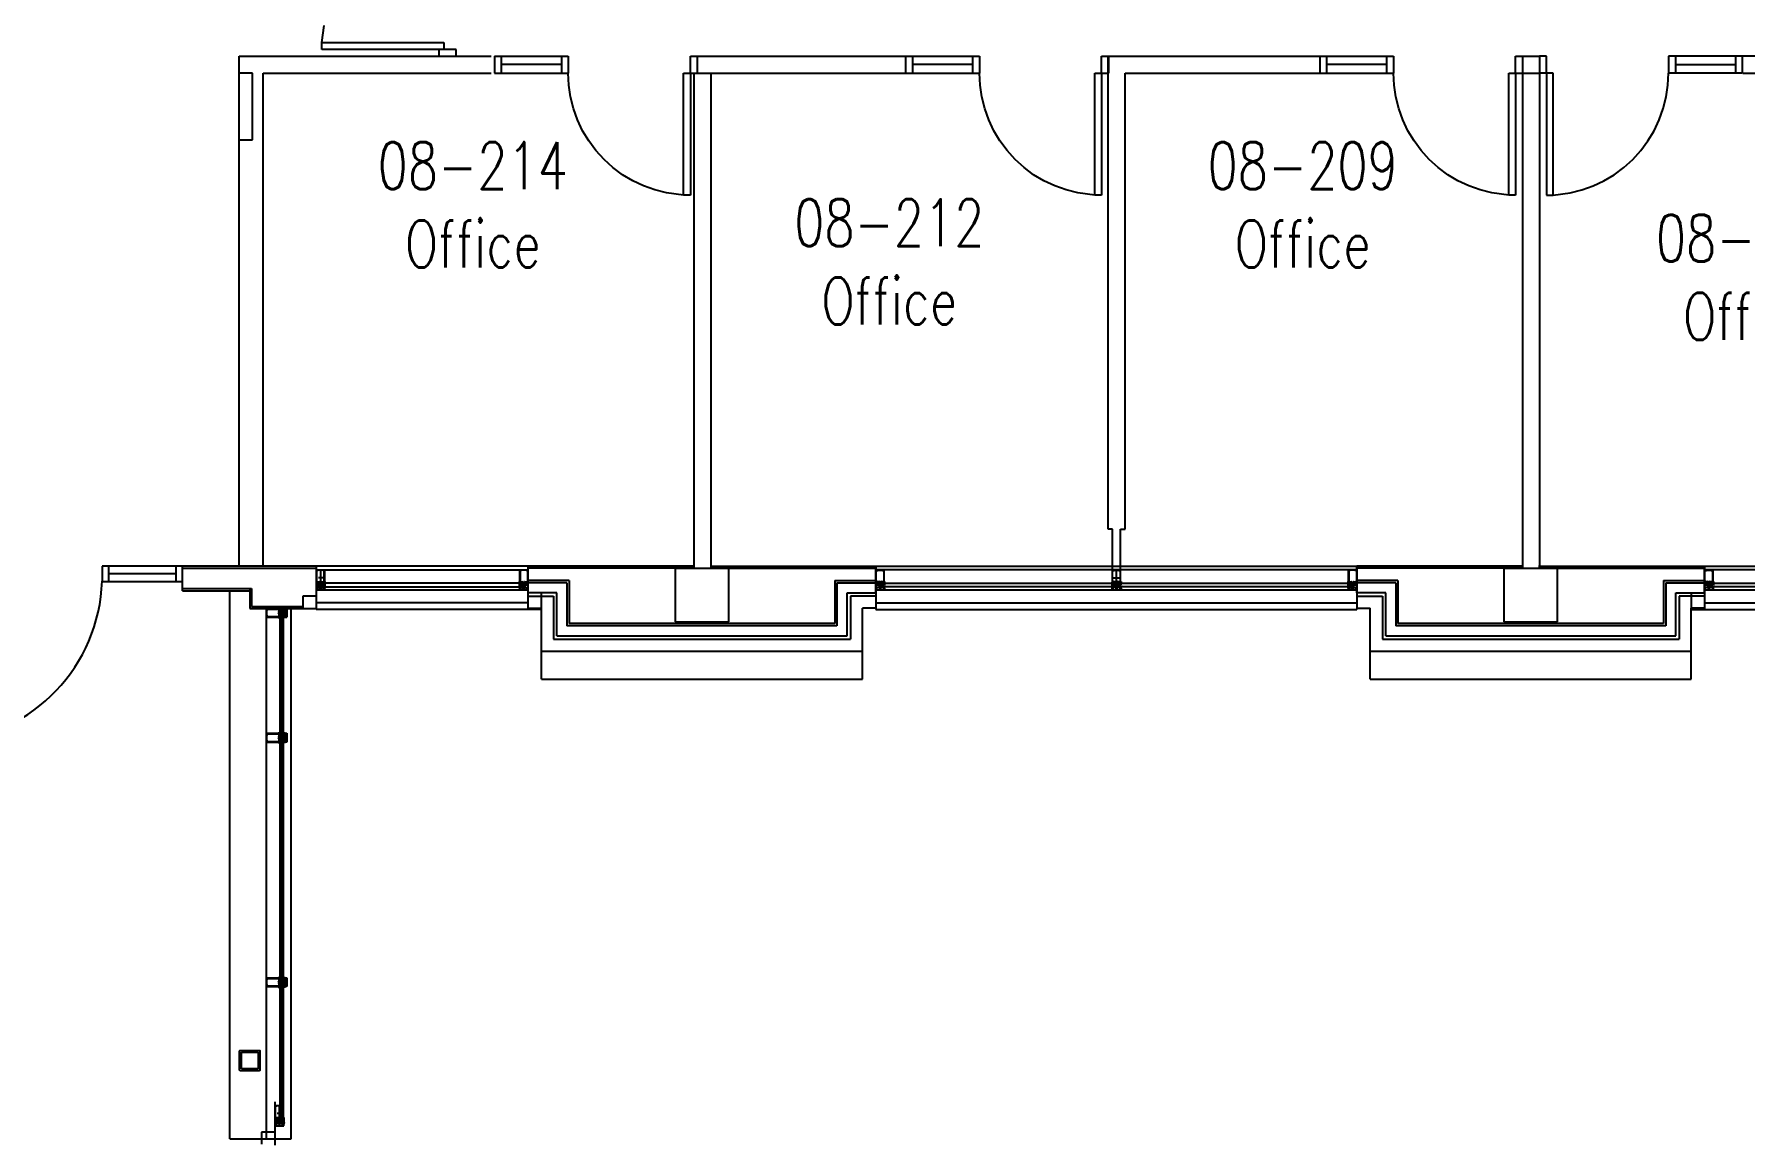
# Model space of a CAD drawing. Extents: x 11182 to 734459, y -1391328 to 152085.
# Drawn here: x 320452 to 333249, y -846650 to -838385 of the extents above; entities that cross this region are included whole.
import ezdxf
from ezdxf.enums import TextEntityAlignment as Align

# ---------------------------------------------------------------- set-up
doc = ezdxf.new("R2010")
doc.units = 0
doc.header["$LTSCALE"] = 500
doc.header["$MEASUREMENT"] = 0
doc.layers.get('0').update_dxf_attribs({"linetype": 'CONTINUOUS'})
for name, color, linetype in [('0_room_data', 7, 'CONTINUOUS'), ('1_Wall_Exist', 251, 'CONTINUOUS'), ('3_Text', 7, 'CONTINUOUS')]:
    doc.layers.add(name, color=color, linetype=linetype)
doc.styles.add('1_200', font='simplex.shx', dxfattribs={"width": 0.75, "height": 460})

# ---------------------------------------------------------------- blocks, each defined once
blk = doc.blocks.new('room_data')
at = {"layer": '3_Text', "style": '1_200', "width": 0.75}
for tag, p in [('ROOMNUM', (0, 0)), ('ROOMUSE', (0, -575))]:
    blk.add_attdef(tag, text='', height=345, dxfattribs=at).set_placement(p, align=Align.MIDDLE_CENTER)
blk = doc.blocks.new('WIN-MULLION')
at = {"color": 0, "linetype": 'Continuous'}
for p, q in [((0, 63.3), (0, 0)), ((96.2, 63.3), (0, 63.3)), ((0, 0), (96.2, 0)), ((2.5, 60.8), (88.6, 60.8)), ((2.5, 55.7), (2.5, 60.8)), ((5, 55.7), (2.5, 55.7)), ((2.5, 50.7), (5, 50.7)), ((2.5, 15.2), (2.5, 50.7)), ((5, 15.2), (2.5, 15.2)), ((2.5, 10.1), (5, 10.1)), ((2.5, 2.5), (2.5, 10.1)), ((88.6, 2.5), (2.5, 2.5)), ((5, 50.7), (5, 55.7)), ((5, 10.1), (5, 15.2)), ((88.6, 65.9), (101.3, 68.4)), ((88.6, 65.9), (88.6, 65.9)), ((91.2, 65.9), (88.6, 65.9)), ((88.6, 60.8), (88.6, 55.7)), ((88.6, 55.7), (91.2, 55.7)), ((88.6, 40.5), (88.6, 38)), ((91.2, 40.5), (88.6, 40.5)), ((88.6, 38), (93.7, 38)), ((88.6, 27.9), (88.6, 25.3)), ((93.7, 27.9), (88.6, 27.9)), ((88.6, 25.3), (91.2, 25.3)), ((88.6, 10.1), (88.6, 2.5)), ((91.2, 10.1), (88.6, 10.1)), ((91.2, 63.3), (93.7, 63.3)), ((91.2, 58.3), (91.2, 63.3)), ((93.7, 58.3), (91.2, 58.3)), ((91.2, 55.7), (91.2, 40.5)), ((91.2, 25.3), (91.2, 10.1)), ((91.2, 7.6), (93.7, 7.6)), ((91.2, 2.5), (91.2, 7.6)), ((91.2, 5.1), (93.7, 2.5)), ((91.2, 5.1), (91.2, 5.1)), ((96.2, 5.1), (91.2, 5.1)), ((93.7, 2.5), (91.2, 2.5)), ((93.7, 63.3), (93.7, 60.8)), ((93.7, 60.8), (96.2, 60.8)), ((93.7, 58.3), (93.7, 58.3)), ((96.2, 58.3), (93.7, 58.3)), ((93.7, 38), (93.7, 27.9)), ((93.7, 10.1), (96.2, 5.1)), ((96.2, 10.1), (93.7, 10.1)), ((93.7, 7.6), (96.2, 7.6)), ((93.7, 7.6), (93.7, 7.6)), ((93.7, 5.1), (93.7, 2.5)), ((96.2, 5.1), (93.7, 5.1)), ((93.7, 5.1), (93.7, 5.1)), ((93.7, 2.5), (93.7, 5.1)), ((96.2, 60.8), (96.2, 63.3)), ((96.2, 40.5), (96.2, 58.3)), ((101.3, 53.2), (96.2, 53.2)), ((96.2, 40.5), (96.2, 40.5)), ((96.2, 40.5), (96.2, 40.5)), ((126.6, 40.5), (96.2, 40.5)), ((96.2, 38), (96.2, 27.9)), ((98.8, 38), (96.2, 38)), ((96.2, 27.9), (98.8, 27.9)), ((96.2, 25.3), (126.6, 25.3)), ((96.2, 25.3), (96.2, 25.3)), ((96.2, 25.3), (96.2, 25.3)), ((96.2, 7.6), (96.2, 25.3)), ((96.2, 25.3), (96.2, 22.8)), ((96.2, 25.3), (96.2, 25.3)), ((96.2, 22.8), (96.2, 25.3)), ((96.2, 5.1), (96.2, 10.1)), ((101.3, 10.1), (96.2, 10.1)), ((96.2, 0), (96.2, 5.1)), ((98.8, 50.7), (126.6, 50.7)), ((98.8, 40.5), (98.8, 50.7)), ((108.9, 40.5), (98.8, 40.5)), ((98.8, 38), (98.8, 38)), ((111.4, 38), (98.8, 38)), ((98.8, 27.9), (111.4, 27.9)), ((98.8, 27.9), (98.8, 27.9)), ((98.8, 22.8), (98.8, 12.6)), ((98.8, 12.6), (126.6, 12.6)), ((101.3, 53.2), (101.3, 73.5)), ((108.9, 53.2), (101.3, 53.2)), ((101.3, 10.1), (101.3, -10.2)), ((108.9, 10.1), (101.3, 10.1)), ((106.4, 32.9), (111.4, 38)), ((111.4, 27.9), (106.4, 32.9)), ((108.9, 73.5), (108.9, 53.2)), ((121.6, 58.3), (108.9, 58.3)), ((108.9, 53.2), (119, 53.2)), ((108.9, 43.1), (108.9, 40.5)), ((116.5, 43.1), (108.9, 43.1)), ((108.9, 32.9), (116.5, 35.5)), ((108.9, 32.9), (108.9, 32.9)), ((116.5, 30.4), (108.9, 32.9)), ((108.9, 20.2), (108.9, 22.8)), ((116.5, 20.2), (108.9, 20.2)), ((108.9, 10.1), (119, 10.1)), ((108.9, -10.2), (108.9, 10.1)), ((121.6, 5), (108.9, 5)), ((116.5, 40.5), (116.5, 43.1)), ((126.6, 40.5), (116.5, 40.5)), ((116.5, 35.5), (126.6, 35.5)), ((126.6, 30.4), (116.5, 30.4)), ((116.5, 22.8), (116.5, 20.2)), ((119, 53.2), (121.6, 73.5)), ((126.6, 53.2), (119, 53.2)), ((119, 10.1), (121.6, -10.2)), ((126.6, 73.5), (126.6, 53.2)), ((139.3, 65.9), (126.6, 68.4)), ((126.6, 53.2), (131.7, 53.2)), ((126.6, 50.7), (126.6, 40.5)), ((126.6, 35.5), (126.6, 40.5)), ((126.6, 40.5), (126.6, 25.3)), ((134.2, 40.5), (126.6, 40.5)), ((126.6, 25.3), (126.6, 30.4)), ((126.6, 25.3), (131.7, 25.3)), ((126.6, -10.2), (126.6, 10.1)), ((139.3, 65.9), (131.7, 63.3)), ((131.7, 63.3), (131.7, 60.8)), ((131.7, 60.8), (134.2, 60.8)), ((131.7, 25.3), (134.2, 40.5)), ((131.7, 5.1), (131.7, 0)), ((134.2, 5.1), (131.7, 5.1)), ((131.7, 0), (139.3, 0)), ((134.2, 63.3), (136.8, 63.3)), ((134.2, 60.8), (134.2, 63.3)), ((134.2, 58.3), (134.2, 7.6)), ((134.2, 58.3), (134.2, 58.3)), ((134.2, 58.3), (134.2, 58.3)), ((136.8, 58.3), (134.2, 58.3)), ((134.2, 55.7), (139.3, 55.7)), ((134.2, 40.5), (134.2, 55.7)), ((136.8, 40.5), (134.2, 40.5)), ((134.2, 25.3), (136.8, 25.3)), ((134.2, 10.1), (134.2, 25.3)), ((139.3, 10.1), (134.2, 10.1)), ((134.2, 7.6), (134.2, 7.6)), ((134.2, 7.6), (136.8, 7.6)), ((134.2, 7.6), (134.2, 7.6)), ((134.2, 2.5), (134.2, 5.1)), ((136.8, 2.5), (134.2, 2.5)), ((136.8, 65.9), (139.3, 65.9)), ((136.8, 63.3), (136.8, 58.3)), ((136.8, 40.5), (136.8, 38)), ((136.8, 25.3), (136.8, 40.5)), ((136.8, 25.3), (136.8, 40.5)), ((141.8, 38), (136.8, 38)), ((136.8, 38), (136.8, 25.3)), ((136.8, 35.5), (141.8, 35.5)), ((136.8, 30.4), (141.8, 30.4)), ((136.8, 27.9), (141.8, 27.9)), ((136.8, 25.3), (136.8, 25.3)), ((136.8, 7.6), (136.8, 2.5)), ((136.8, 0), (139.3, 0)), ((139.3, 65.9), (139.3, 65.9)), ((139.3, 63.3), (139.3, 65.9)), ((139.3, 65.9), (152, 65.9)), ((139.3, 63.3), (139.3, 65.9)), ((139.3, 58.3), (141.8, 58.3)), ((139.3, 55.7), (139.3, 58.3)), ((139.3, 7.6), (139.3, 10.1)), ((141.8, 7.6), (139.3, 7.6)), ((139.3, 0), (139.3, 2.5)), ((139.3, 0), (139.3, 2.5)), ((139.3, 0), (139.3, 0)), ((152, 0), (139.3, 0)), ((146.9, 58.3), (141.8, 63.3)), ((141.8, 63.3), (141.8, 63.3)), ((152, 63.3), (141.8, 63.3)), ((141.8, 58.3), (146.9, 58.3)), ((141.8, 27.9), (141.8, 38)), ((146.9, 7.6), (141.8, 7.6)), ((141.8, 2.5), (146.9, 7.6)), ((141.8, 2.5), (152, 2.5)), ((141.8, 2.5), (141.8, 2.5)), ((146.9, 58.3), (146.9, 58.3)), ((146.9, 7.6), (146.9, 7.6)), ((152, 65.9), (152, 0)), ((152, 2.5), (152, 63.3)), ((88.6, -2.6), (101.3, -5.1)), ((139.3, -2.6), (126.6, -5.1))]:
    blk.add_line(p, q, dxfattribs=at)
at = {"color": 0, "linetype": 'Continuous', "extrusion": (0, 0, -1)}
for centre, radius, start, end in [((-140.6, 3.8), 1.84, 315, 227.29061), ((-140.6, 3.8), 1.84, 315, 227.29061), ((-140.6, 62.1), 1.7, 135, 42.70939), ((-140.6, 62.1), 1.7, 135, 42.70939)]:
    blk.add_arc(centre, radius, start, end, dxfattribs=at)

msp = doc.modelspace()

# ---------------------------------------------------------------- linework, layer by layer
at = {"layer": '1_Wall_Exist'}
for p, q in [((322604, -838447), (322621, -838319)), ((322604, -838498), (322604, -838447)), ((322604, -838447), (323518, -838447)), ((323518, -838447), (323518, -838498)), ((321986, -838549), (323870, -838549)), ((321986, -842365), (321986, -838549)), ((323518, -838498), (322604, -838498)), ((323608, -838498), (323481, -838498)), ((323481, -838549), (323481, -838498)), ((323608, -838549), (323608, -838498)), ((323895, -838549), (324447, -838549)), ((323895, -838549), (323895, -838676)), ((323946, -838549), (323946, -838676)), ((324396, -838549), (324396, -838676)), ((324447, -838549), (324447, -838676)), ((325361, -838549), (327523, -838549)), ((325361, -838676), (325361, -838549)), ((325412, -838549), (325412, -838676)), ((326971, -838549), (326971, -838676)), ((327022, -838549), (327022, -838676)), ((327472, -838549), (327472, -838676)), ((327523, -838549), (327523, -838676)), ((328437, -838549), (330621, -838549)), ((328437, -838676), (328437, -838549)), ((328487, -842088), (328487, -838549)), ((328488, -838549), (328488, -838676)), ((330069, -838549), (330069, -838676)), ((330120, -838549), (330120, -838676)), ((330570, -838549), (330570, -838676)), ((330621, -838549), (330621, -838676)), ((331535, -838549), (331713, -838549)), ((331535, -838676), (331535, -838549)), ((331586, -838549), (331586, -842383)), ((331765, -838549), (331714, -838549)), ((331714, -838549), (331714, -838676)), ((331765, -838676), (331765, -838549)), ((335052, -838549), (332679, -838549)), ((332679, -838549), (332679, -838676)), ((332730, -838549), (332730, -838676)), ((333180, -838549), (333180, -838676)), ((333231, -838549), (333231, -838676)), ((322086, -838676), (321986, -838676)), ((322086, -839176), (322086, -838676)), ((322164, -838676), (323870, -838676)), ((322164, -842365), (322164, -838676)), ((323895, -838676), (324447, -838676)), ((324396, -838612), (323946, -838612)), ((324452, -838765), (324447, -838676)), ((325310, -838676), (325361, -838676)), ((325310, -839590), (325310, -838676)), ((325361, -838676), (327523, -838676)), ((325361, -838676), (325361, -839590)), ((325387, -838676), (325387, -842383)), ((325514, -838676), (325514, -842383)), ((327472, -838612), (327022, -838612)), ((327528, -838765), (327523, -838676)), ((328386, -838676), (328437, -838676)), ((328386, -839590), (328386, -838676)), ((328437, -838676), (328488, -838676)), ((328437, -838676), (328437, -839590)), ((328614, -838676), (330621, -838676)), ((328614, -842088), (328614, -838676)), ((330570, -838612), (330120, -838612)), ((330626, -838765), (330621, -838676)), ((331484, -838676), (331535, -838676)), ((331484, -839590), (331484, -838676)), ((331535, -838676), (331713, -838676)), ((331535, -838676), (331535, -839590)), ((331713, -838676), (331713, -842383)), ((331765, -838676), (331714, -838676)), ((331765, -838676), (331765, -839590)), ((331816, -838676), (331765, -838676)), ((331816, -839590), (331816, -838676)), ((332674, -838765), (332679, -838676)), ((333231, -838676), (332679, -838676)), ((332730, -838612), (333180, -838612)), ((333234, -838676), (335052, -838676)), ((324465, -838854), (324452, -838765)), ((327541, -838854), (327528, -838765)), ((330639, -838854), (330626, -838765)), ((332661, -838854), (332674, -838765)), ((324487, -838941), (324465, -838854)), ((324517, -839025), (324487, -838941)), ((327563, -838941), (327541, -838854)), ((327593, -839025), (327563, -838941)), ((330660, -838941), (330639, -838854)), ((330690, -839025), (330660, -838941)), ((332609, -839025), (332639, -838941)), ((332639, -838941), (332661, -838854)), ((324555, -839107), (324517, -839025)), ((327631, -839107), (327593, -839025)), ((330729, -839107), (330690, -839025)), ((332571, -839107), (332609, -839025)), ((321986, -839176), (322086, -839176)), ((324601, -839183), (324555, -839107)), ((324654, -839255), (324601, -839183)), ((327677, -839183), (327631, -839107)), ((327731, -839255), (327677, -839183)), ((330775, -839183), (330729, -839107)), ((330828, -839255), (330775, -839183)), ((332471, -839255), (332525, -839183)), ((332525, -839183), (332571, -839107)), ((324715, -839322), (324654, -839255)), ((324781, -839382), (324715, -839322)), ((327791, -839322), (327731, -839255)), ((327858, -839382), (327791, -839322)), ((330889, -839322), (330828, -839255)), ((330955, -839382), (330889, -839322)), ((332344, -839382), (332411, -839322)), ((332411, -839322), (332471, -839255)), ((324853, -839436), (324781, -839382)), ((324930, -839482), (324853, -839436)), ((325011, -839520), (324930, -839482)), ((327929, -839436), (327858, -839382)), ((328006, -839482), (327929, -839436)), ((328087, -839520), (328006, -839482)), ((331027, -839436), (330955, -839382)), ((331103, -839482), (331027, -839436)), ((331185, -839520), (331103, -839482)), ((332115, -839520), (332196, -839482)), ((332196, -839482), (332273, -839436)), ((332273, -839436), (332344, -839382)), ((325096, -839550), (325011, -839520)), ((325182, -839572), (325096, -839550)), ((325310, -839590), (325182, -839572)), ((325361, -839590), (325310, -839590)), ((328172, -839550), (328087, -839520)), ((328259, -839572), (328172, -839550)), ((328386, -839590), (328259, -839572)), ((328437, -839590), (328386, -839590)), ((331269, -839550), (331185, -839520)), ((331356, -839572), (331269, -839550)), ((331484, -839590), (331356, -839572)), ((331535, -839590), (331484, -839590)), ((331765, -839590), (331816, -839590)), ((331816, -839590), (331943, -839572)), ((331943, -839572), (332030, -839550)), ((332030, -839550), (332115, -839520)), ((328518, -842088), (328487, -842088)), ((328518, -842393), (328518, -842088)), ((328580, -842393), (328580, -842088)), ((328580, -842088), (328614, -842088)), ((320961, -842365), (320961, -842479)), ((324148, -842365), (320961, -842365)), ((321011, -842479), (321011, -842365)), ((321511, -842422), (321011, -842422)), ((321511, -842365), (321511, -842479)), ((321561, -842549), (321561, -842365)), ((321561, -842381), (322562, -842381)), ((322562, -842365), (322562, -842689)), ((322562, -842392), (324148, -842392)), ((322572, -842395), (322564, -842395)), ((322564, -842395), (322564, -842481)), ((322572, -842397), (322572, -842395)), ((322577, -842397), (322572, -842397)), ((322577, -842395), (322577, -842397)), ((322612, -842395), (322577, -842395)), ((322593, -842392), (322593, -842543)), ((322612, -842397), (322612, -842395)), ((322617, -842397), (322612, -842397)), ((322622, -842395), (322617, -842395)), ((322617, -842395), (322617, -842397)), ((322622, -842481), (322622, -842395)), ((322625, -842392), (322625, -842488)), ((324085, -842488), (324085, -842392)), ((324087, -842395), (324087, -842481)), ((324093, -842395), (324087, -842395)), ((324093, -842397), (324093, -842395)), ((324098, -842397), (324093, -842397)), ((324098, -842395), (324098, -842397)), ((324133, -842395), (324098, -842395)), ((324133, -842397), (324133, -842395)), ((324138, -842397), (324133, -842397)), ((324138, -842395), (324138, -842397)), ((324146, -842395), (324138, -842395)), ((324146, -842481), (324146, -842395)), ((324148, -842564), (324148, -842365)), ((325387, -842365), (324148, -842365)), ((324148, -842689), (324148, -842365)), ((325387, -842381), (324148, -842381)), ((325248, -842383), (325248, -842783)), ((325648, -842383), (325248, -842383)), ((325514, -842365), (330348, -842365)), ((325514, -842381), (326748, -842381)), ((325648, -842783), (325648, -842383)), ((326748, -842564), (326748, -842365)), ((326748, -842365), (326748, -842689)), ((330348, -842392), (326748, -842392)), ((326751, -842395), (326758, -842395)), ((326751, -842481), (326751, -842395)), ((326758, -842395), (326758, -842397)), ((326758, -842397), (326763, -842397)), ((326763, -842397), (326763, -842395)), ((326763, -842395), (326799, -842395)), ((326799, -842395), (326799, -842397)), ((326799, -842397), (326804, -842397)), ((326804, -842395), (326809, -842395)), ((326804, -842397), (326804, -842395)), ((326809, -842395), (326809, -842481)), ((326812, -842488), (326812, -842392)), ((328517, -842392), (328517, -842488)), ((328519, -842395), (328527, -842395)), ((328519, -842481), (328519, -842395)), ((328527, -842395), (328527, -842397)), ((328527, -842397), (328532, -842397)), ((328532, -842397), (328532, -842395)), ((328532, -842395), (328567, -842395)), ((328548, -842543), (328548, -842392)), ((328567, -842395), (328567, -842397)), ((328567, -842397), (328572, -842397)), ((328572, -842395), (328577, -842395)), ((328572, -842397), (328572, -842395)), ((328577, -842395), (328577, -842481)), ((328580, -842488), (328580, -842392)), ((330285, -842488), (330285, -842392)), ((330287, -842395), (330287, -842481)), ((330293, -842395), (330287, -842395)), ((330293, -842397), (330293, -842395)), ((330298, -842397), (330293, -842397)), ((330298, -842395), (330298, -842397)), ((330333, -842395), (330298, -842395)), ((330333, -842397), (330333, -842395)), ((330338, -842397), (330333, -842397)), ((330338, -842395), (330338, -842397)), ((330346, -842395), (330338, -842395)), ((330346, -842481), (330346, -842395)), ((330348, -842564), (330348, -842365)), ((331589, -842365), (330348, -842365)), ((330348, -842365), (330348, -842689)), ((331589, -842381), (330348, -842381)), ((331448, -842383), (331448, -842783)), ((331848, -842383), (331448, -842383)), ((331707, -842365), (337648, -842365)), ((331707, -842381), (332948, -842381)), ((331848, -842783), (331848, -842383)), ((332948, -842564), (332948, -842365)), ((332948, -842365), (332948, -842689)), ((336548, -842392), (332948, -842392)), ((332951, -842395), (332958, -842395)), ((332951, -842481), (332951, -842395)), ((332958, -842395), (332958, -842397)), ((332958, -842397), (332963, -842397)), ((332963, -842397), (332963, -842395)), ((332963, -842395), (332999, -842395)), ((332999, -842395), (332999, -842397)), ((332999, -842397), (333004, -842397)), ((333004, -842395), (333009, -842395)), ((333004, -842397), (333004, -842395)), ((333009, -842395), (333009, -842481)), ((333012, -842488), (333012, -842392)), ((320961, -842479), (321561, -842479)), ((321561, -842533), (322079, -842533)), ((321561, -842549), (322066, -842549)), ((321915, -846650), (321915, -842549)), ((322066, -842533), (322066, -842681)), ((322079, -842533), (322079, -842668)), ((322579, -842493), (322562, -842481)), ((322587, -842488), (322562, -842488)), ((324095, -842493), (322562, -842493)), ((322579, -842519), (322562, -842531)), ((322562, -842519), (324095, -842519)), ((322562, -842524), (322567, -842524)), ((322564, -842531), (322562, -842531)), ((324148, -842544), (322562, -842544)), ((322564, -842481), (322572, -842481)), ((322569, -842483), (322564, -842483)), ((322564, -842483), (322564, -842486)), ((322564, -842486), (322567, -842483)), ((322564, -842486), (322567, -842486)), ((322567, -842491), (322564, -842491)), ((322567, -842526), (322564, -842526)), ((322564, -842526), (322564, -842529)), ((322564, -842529), (322569, -842529)), ((322569, -842539), (322564, -842534)), ((322564, -842544), (322564, -842534)), ((322567, -842491), (322567, -842483)), ((322567, -842488), (322572, -842486)), ((322567, -842524), (322567, -842526)), ((322569, -842488), (322569, -842483)), ((322569, -842501), (322569, -842514)), ((322569, -842526), (322620, -842526)), ((322569, -842529), (322569, -842526)), ((322572, -842531), (322569, -842531)), ((322569, -842531), (322569, -842539)), ((322572, -842481), (322572, -842483)), ((322572, -842483), (322587, -842483)), ((322572, -842486), (322572, -842488)), ((322572, -842526), (322572, -842531)), ((322574, -842501), (322573, -842501)), ((322573, -842514), (322574, -842511)), ((322577, -842519), (322577, -842491)), ((322577, -842491), (322587, -842491)), ((322579, -842491), (322584, -842488)), ((322625, -842453), (322580, -842453)), ((322584, -842488), (322582, -842491)), ((322587, -842501), (322584, -842501)), ((322584, -842501), (322584, -842509)), ((322584, -842509), (322587, -842509)), ((322587, -842483), (322587, -842481)), ((322587, -842481), (322589, -842481)), ((322587, -842524), (322587, -842488)), ((322587, -842491), (322587, -842501)), ((322587, -842509), (322587, -842519)), ((322602, -842526), (322587, -842524)), ((322587, -842529), (322587, -842526)), ((322602, -842529), (322587, -842529)), ((322589, -842481), (322589, -842486)), ((322589, -842486), (322600, -842486)), ((322589, -842504), (322589, -842488)), ((322589, -842488), (322600, -842488)), ((322594, -842499), (322589, -842504)), ((322589, -842534), (322589, -842529)), ((322600, -842534), (322589, -842534)), ((322594, -842501), (322592, -842509)), ((322592, -842509), (322592, -842519)), ((322592, -842534), (322592, -842529)), ((322600, -842504), (322594, -842499)), ((322597, -842509), (322594, -842501)), ((322597, -842519), (322597, -842509)), ((322597, -842534), (322597, -842529)), ((322600, -842486), (322600, -842481)), ((322600, -842481), (322602, -842481)), ((322600, -842488), (322600, -842504)), ((322600, -842529), (322600, -842534)), ((322602, -842481), (322602, -842483)), ((322602, -842483), (322617, -842483)), ((322620, -842488), (322602, -842488)), ((322602, -842488), (322602, -842529)), ((322612, -842491), (322602, -842491)), ((322602, -842501), (322605, -842501)), ((322605, -842509), (322602, -842509)), ((322605, -842501), (322605, -842509)), ((322612, -842519), (322612, -842491)), ((322615, -842524), (322615, -842488)), ((322615, -842501), (322635, -842501)), ((322635, -842514), (322615, -842511)), ((322617, -842483), (322617, -842481)), ((322617, -842481), (322622, -842481)), ((322617, -842531), (322617, -842526)), ((322620, -842531), (322617, -842531)), ((322625, -842483), (322620, -842483)), ((322620, -842483), (322620, -842488)), ((322620, -842501), (322620, -842514)), ((322620, -842526), (322620, -842529)), ((322620, -842529), (322625, -842529)), ((322620, -842539), (322620, -842531)), ((322625, -842534), (322620, -842539)), ((322622, -842486), (322625, -842486)), ((322622, -842488), (322622, -842486)), ((322625, -842488), (322622, -842488)), ((322622, -842526), (322622, -842524)), ((322622, -842524), (322625, -842524)), ((322625, -842526), (322622, -842526)), ((322625, -842524), (322627, -842531)), ((322625, -842529), (322625, -842526)), ((322627, -842531), (322625, -842531)), ((322625, -842534), (322625, -842544)), ((322630, -842493), (322627, -842481)), ((322627, -842481), (322627, -842483)), ((322630, -842519), (322627, -842531)), ((322627, -842544), (322627, -842529)), ((324075, -842501), (324095, -842501)), ((324095, -842511), (324075, -842514)), ((324082, -842481), (324080, -842493)), ((324082, -842531), (324080, -842519)), ((324082, -842483), (324082, -842481)), ((324082, -842531), (324085, -842524)), ((324082, -842529), (324082, -842544)), ((324085, -842531), (324082, -842531)), ((324090, -842483), (324085, -842483)), ((324085, -842486), (324087, -842486)), ((324087, -842488), (324085, -842488)), ((324085, -842524), (324087, -842524)), ((324085, -842526), (324085, -842529)), ((324087, -842526), (324085, -842526)), ((324085, -842529), (324090, -842529)), ((324090, -842539), (324085, -842534)), ((324085, -842544), (324085, -842534)), ((324087, -842481), (324093, -842481)), ((324087, -842486), (324087, -842488)), ((324087, -842524), (324087, -842526)), ((324090, -842488), (324090, -842483)), ((324108, -842488), (324090, -842488)), ((324090, -842514), (324090, -842501)), ((324090, -842526), (324141, -842526)), ((324090, -842529), (324090, -842526)), ((324090, -842531), (324090, -842539)), ((324093, -842531), (324090, -842531)), ((324093, -842481), (324093, -842483)), ((324093, -842483), (324108, -842483)), ((324093, -842526), (324093, -842531)), ((324095, -842488), (324095, -842524)), ((324098, -842491), (324098, -842519)), ((324108, -842491), (324098, -842491)), ((324098, -842519), (324123, -842519)), ((324105, -842501), (324108, -842501)), ((324105, -842509), (324105, -842501)), ((324108, -842509), (324105, -842509)), ((324108, -842481), (324110, -842481)), ((324108, -842483), (324108, -842481)), ((324108, -842529), (324108, -842488)), ((324123, -842524), (324108, -842526)), ((324123, -842529), (324108, -842529)), ((324110, -842481), (324110, -842486)), ((324110, -842486), (324120, -842486)), ((324110, -842504), (324110, -842488)), ((324110, -842488), (324120, -842488)), ((324115, -842499), (324110, -842504)), ((324110, -842534), (324110, -842529)), ((324120, -842534), (324110, -842534)), ((324115, -842501), (324113, -842509)), ((324113, -842509), (324113, -842519)), ((324113, -842529), (324113, -842534)), ((324120, -842504), (324115, -842499)), ((324118, -842509), (324115, -842501)), ((324118, -842519), (324118, -842509)), ((324118, -842529), (324118, -842534)), ((324120, -842481), (324123, -842481)), ((324120, -842486), (324120, -842481)), ((324120, -842488), (324120, -842504)), ((324120, -842529), (324120, -842534)), ((324123, -842481), (324123, -842483)), ((324123, -842483), (324138, -842483)), ((324148, -842488), (324123, -842488)), ((324123, -842488), (324123, -842524)), ((324123, -842526), (324123, -842529)), ((324125, -842488), (324131, -842491)), ((324128, -842491), (324125, -842488)), ((324128, -842506), (324128, -842491)), ((324141, -842506), (324128, -842506)), ((324131, -842491), (324131, -842504)), ((324131, -842504), (324138, -842504)), ((324138, -842481), (324146, -842481)), ((324138, -842483), (324138, -842481)), ((324138, -842486), (324143, -842488)), ((324138, -842488), (324138, -842486)), ((324138, -842501), (324146, -842501)), ((324138, -842504), (324138, -842501)), ((324138, -842531), (324138, -842526)), ((324141, -842531), (324138, -842531)), ((324141, -842483), (324141, -842488)), ((324146, -842483), (324141, -842483)), ((324146, -842501), (324141, -842504)), ((324141, -842504), (324141, -842506)), ((324141, -842526), (324141, -842529)), ((324141, -842529), (324146, -842529)), ((324141, -842539), (324141, -842531)), ((324146, -842534), (324141, -842539)), ((324143, -842483), (324146, -842486)), ((324143, -842499), (324143, -842483)), ((324146, -842486), (324143, -842486)), ((324146, -842491), (324143, -842491)), ((324143, -842496), (324146, -842499)), ((324146, -842499), (324143, -842499)), ((324143, -842506), (324146, -842504)), ((324146, -842506), (324143, -842506)), ((324143, -842524), (324148, -842524)), ((324143, -842526), (324143, -842524)), ((324146, -842526), (324143, -842526)), ((324146, -842486), (324146, -842483)), ((324146, -842499), (324146, -842506)), ((324146, -842529), (324146, -842526)), ((324148, -842531), (324146, -842531)), ((324146, -842534), (324146, -842544)), ((324454, -842473), (324148, -842473)), ((324438, -842489), (324148, -842489)), ((324438, -842489), (324438, -842811)), ((324454, -842473), (324454, -842795)), ((326442, -842473), (326748, -842473)), ((326442, -842473), (326442, -842795)), ((326458, -842489), (326458, -842811)), ((326458, -842489), (326748, -842489)), ((326748, -842488), (326774, -842488)), ((326753, -842524), (326748, -842524)), ((326748, -842531), (326751, -842531)), ((330348, -842544), (326748, -842544)), ((326758, -842481), (326751, -842481)), ((326751, -842483), (326756, -842483)), ((326751, -842486), (326751, -842483)), ((326753, -842483), (326751, -842486)), ((326751, -842486), (326753, -842486)), ((326751, -842491), (326753, -842491)), ((326753, -842496), (326751, -842499)), ((326751, -842499), (326753, -842499)), ((326751, -842499), (326751, -842506)), ((326758, -842501), (326751, -842501)), ((326751, -842501), (326756, -842504)), ((326753, -842506), (326751, -842504)), ((326751, -842506), (326753, -842506)), ((326751, -842526), (326753, -842526)), ((326751, -842529), (326751, -842526)), ((326756, -842529), (326751, -842529)), ((326751, -842534), (326756, -842539)), ((326751, -842534), (326751, -842544)), ((326753, -842499), (326753, -842483)), ((326758, -842486), (326753, -842488)), ((326753, -842526), (326753, -842524)), ((326756, -842483), (326756, -842488)), ((326756, -842504), (326756, -842506)), ((326756, -842506), (326769, -842506)), ((326807, -842526), (326756, -842526)), ((326756, -842526), (326756, -842529)), ((326756, -842531), (326758, -842531)), ((326756, -842539), (326756, -842531)), ((326758, -842483), (326758, -842481)), ((326774, -842483), (326758, -842483)), ((326758, -842488), (326758, -842486)), ((326758, -842504), (326758, -842501)), ((326766, -842504), (326758, -842504)), ((326758, -842531), (326758, -842526)), ((326771, -842488), (326766, -842491)), ((326766, -842491), (326766, -842504)), ((326769, -842491), (326771, -842488)), ((326769, -842506), (326769, -842491)), ((326774, -842481), (326774, -842483)), ((326776, -842481), (326774, -842481)), ((326774, -842488), (326774, -842524)), ((326799, -842519), (326774, -842519)), ((326774, -842524), (326789, -842526)), ((326774, -842526), (326774, -842529)), ((326774, -842529), (326789, -842529)), ((326776, -842486), (326776, -842481)), ((326786, -842486), (326776, -842486)), ((326776, -842488), (326776, -842504)), ((326786, -842488), (326776, -842488)), ((326776, -842504), (326781, -842499)), ((326776, -842529), (326776, -842534)), ((326776, -842534), (326786, -842534)), ((326779, -842509), (326781, -842501)), ((326779, -842519), (326779, -842509)), ((326779, -842529), (326779, -842534)), ((326781, -842499), (326786, -842504)), ((326781, -842501), (326784, -842509)), ((326784, -842509), (326784, -842519)), ((326784, -842529), (326784, -842534)), ((326786, -842481), (326786, -842486)), ((326789, -842481), (326786, -842481)), ((326786, -842504), (326786, -842488)), ((326786, -842534), (326786, -842529)), ((326789, -842483), (326789, -842481)), ((326804, -842483), (326789, -842483)), ((326789, -842488), (326807, -842488)), ((326789, -842529), (326789, -842488)), ((326789, -842491), (326799, -842491)), ((326791, -842501), (326789, -842501)), ((326789, -842509), (326791, -842509)), ((326791, -842509), (326791, -842501)), ((326799, -842491), (326799, -842519)), ((326801, -842488), (326801, -842524)), ((326801, -842493), (328529, -842493)), ((326822, -842501), (326801, -842501)), ((326801, -842511), (326822, -842514)), ((328529, -842519), (326801, -842519)), ((326804, -842481), (326804, -842483)), ((326809, -842481), (326804, -842481)), ((326804, -842526), (326804, -842531)), ((326804, -842531), (326807, -842531)), ((326807, -842483), (326812, -842483)), ((326807, -842488), (326807, -842483)), ((326807, -842514), (326807, -842501)), ((326807, -842529), (326807, -842526)), ((326812, -842529), (326807, -842529)), ((326807, -842531), (326807, -842539)), ((326807, -842539), (326812, -842534)), ((326812, -842486), (326809, -842486)), ((326809, -842486), (326809, -842488)), ((326809, -842488), (326812, -842488)), ((326809, -842524), (326809, -842526)), ((326812, -842524), (326809, -842524)), ((326809, -842526), (326812, -842526)), ((326814, -842531), (326812, -842524)), ((326812, -842526), (326812, -842529)), ((326812, -842531), (326814, -842531)), ((326812, -842544), (326812, -842534)), ((326814, -842481), (326817, -842493)), ((326814, -842483), (326814, -842481)), ((326814, -842531), (326817, -842519)), ((326814, -842529), (326814, -842544)), ((328509, -842501), (328529, -842501)), ((328529, -842511), (328509, -842514)), ((328517, -842481), (328514, -842493)), ((328517, -842531), (328514, -842519)), ((328515, -842453), (328580, -842453)), ((328517, -842488), (328542, -842488)), ((328522, -842524), (328517, -842524)), ((328517, -842544), (328517, -842524)), ((328517, -842531), (328519, -842531)), ((328527, -842481), (328519, -842481)), ((328519, -842483), (328524, -842483)), ((328519, -842486), (328519, -842483)), ((328522, -842483), (328519, -842486)), ((328522, -842486), (328519, -842486)), ((328519, -842491), (328522, -842491)), ((328519, -842526), (328522, -842526)), ((328519, -842529), (328519, -842526)), ((328524, -842529), (328519, -842529)), ((328519, -842534), (328524, -842539)), ((328519, -842534), (328519, -842544)), ((328522, -842483), (328522, -842491)), ((328527, -842486), (328522, -842488)), ((328522, -842526), (328522, -842524)), ((328524, -842483), (328524, -842488)), ((328524, -842514), (328524, -842501)), ((328575, -842526), (328524, -842526)), ((328524, -842526), (328524, -842529)), ((328524, -842531), (328527, -842531)), ((328524, -842539), (328524, -842531)), ((328527, -842483), (328527, -842481)), ((328542, -842483), (328527, -842483)), ((328527, -842488), (328527, -842486)), ((328527, -842531), (328527, -842526)), ((328532, -842491), (328532, -842519)), ((328542, -842491), (328532, -842491)), ((328532, -842519), (328567, -842519)), ((328539, -842488), (328534, -842491)), ((328537, -842491), (328539, -842488)), ((328539, -842501), (328542, -842501)), ((328539, -842509), (328539, -842501)), ((328542, -842509), (328539, -842509)), ((328542, -842481), (328542, -842483)), ((328545, -842481), (328542, -842481)), ((328542, -842488), (328542, -842524)), ((328542, -842501), (328542, -842491)), ((328542, -842519), (328542, -842509)), ((328542, -842524), (328557, -842526)), ((328542, -842526), (328542, -842529)), ((328542, -842529), (328557, -842529)), ((328545, -842486), (328545, -842481)), ((328555, -842486), (328545, -842486)), ((328545, -842488), (328545, -842504)), ((328555, -842488), (328545, -842488)), ((328545, -842504), (328550, -842499)), ((328545, -842529), (328545, -842534)), ((328545, -842534), (328555, -842534)), ((328547, -842509), (328550, -842501)), ((328547, -842519), (328547, -842509)), ((328547, -842529), (328547, -842534)), ((328550, -842499), (328555, -842504)), ((328550, -842501), (328552, -842509)), ((328552, -842509), (328552, -842519)), ((328552, -842529), (328552, -842534)), ((328555, -842481), (328555, -842486)), ((328557, -842481), (328555, -842481)), ((328555, -842504), (328555, -842488)), ((328555, -842534), (328555, -842529)), ((328557, -842483), (328557, -842481)), ((328572, -842483), (328557, -842483)), ((328557, -842488), (328575, -842488)), ((328557, -842529), (328557, -842488)), ((328557, -842491), (328567, -842491)), ((328560, -842501), (328557, -842501)), ((328557, -842509), (328560, -842509)), ((328560, -842509), (328560, -842501)), ((328567, -842491), (328567, -842519)), ((328570, -842488), (328570, -842524)), ((328570, -842493), (330295, -842493)), ((328590, -842501), (328570, -842501)), ((328570, -842511), (328590, -842514)), ((330295, -842519), (328570, -842519)), ((328572, -842481), (328572, -842483)), ((328577, -842481), (328572, -842481)), ((328572, -842526), (328572, -842531)), ((328572, -842531), (328575, -842531)), ((328575, -842483), (328580, -842483)), ((328575, -842488), (328575, -842483)), ((328575, -842514), (328575, -842501)), ((328575, -842529), (328575, -842526)), ((328580, -842529), (328575, -842529)), ((328575, -842531), (328575, -842539)), ((328575, -842539), (328580, -842534)), ((328580, -842486), (328577, -842486)), ((328577, -842486), (328577, -842488)), ((328577, -842488), (328580, -842488)), ((328577, -842524), (328577, -842526)), ((328580, -842524), (328577, -842524)), ((328577, -842526), (328580, -842526)), ((328583, -842531), (328580, -842524)), ((328580, -842526), (328580, -842529)), ((328580, -842531), (328583, -842531)), ((328580, -842544), (328580, -842534)), ((328583, -842481), (328585, -842493)), ((328583, -842483), (328583, -842481)), ((328583, -842531), (328585, -842519)), ((328583, -842529), (328583, -842544)), ((330275, -842501), (330295, -842501)), ((330295, -842511), (330275, -842514)), ((330282, -842481), (330280, -842493)), ((330282, -842531), (330280, -842519)), ((330282, -842483), (330282, -842481)), ((330282, -842531), (330285, -842524)), ((330282, -842529), (330282, -842544)), ((330285, -842531), (330282, -842531)), ((330290, -842483), (330285, -842483)), ((330285, -842486), (330287, -842486)), ((330287, -842488), (330285, -842488)), ((330285, -842524), (330287, -842524)), ((330285, -842526), (330285, -842529)), ((330287, -842526), (330285, -842526)), ((330285, -842529), (330290, -842529)), ((330290, -842539), (330285, -842534)), ((330285, -842544), (330285, -842534)), ((330287, -842481), (330293, -842481)), ((330287, -842486), (330287, -842488)), ((330287, -842524), (330287, -842526)), ((330290, -842488), (330290, -842483)), ((330308, -842488), (330290, -842488)), ((330290, -842514), (330290, -842501)), ((330290, -842526), (330341, -842526)), ((330290, -842529), (330290, -842526)), ((330290, -842531), (330290, -842539)), ((330293, -842531), (330290, -842531)), ((330293, -842481), (330293, -842483)), ((330293, -842483), (330308, -842483)), ((330293, -842526), (330293, -842531)), ((330295, -842488), (330295, -842524)), ((330298, -842491), (330298, -842519)), ((330308, -842491), (330298, -842491)), ((330298, -842519), (330323, -842519)), ((330305, -842501), (330308, -842501)), ((330305, -842509), (330305, -842501)), ((330308, -842509), (330305, -842509)), ((330308, -842481), (330310, -842481)), ((330308, -842483), (330308, -842481)), ((330308, -842529), (330308, -842488)), ((330323, -842524), (330308, -842526)), ((330323, -842529), (330308, -842529)), ((330310, -842481), (330310, -842486)), ((330310, -842486), (330320, -842486)), ((330310, -842504), (330310, -842488)), ((330310, -842488), (330320, -842488)), ((330315, -842499), (330310, -842504)), ((330310, -842534), (330310, -842529)), ((330320, -842534), (330310, -842534)), ((330315, -842501), (330313, -842509)), ((330313, -842509), (330313, -842519)), ((330313, -842529), (330313, -842534)), ((330320, -842504), (330315, -842499)), ((330318, -842509), (330315, -842501)), ((330318, -842519), (330318, -842509)), ((330318, -842529), (330318, -842534)), ((330320, -842481), (330323, -842481)), ((330320, -842486), (330320, -842481)), ((330320, -842488), (330320, -842504)), ((330320, -842529), (330320, -842534)), ((330323, -842481), (330323, -842483)), ((330323, -842483), (330338, -842483)), ((330348, -842488), (330323, -842488)), ((330323, -842488), (330323, -842524)), ((330323, -842526), (330323, -842529)), ((330325, -842488), (330331, -842491)), ((330328, -842491), (330325, -842488)), ((330328, -842506), (330328, -842491)), ((330341, -842506), (330328, -842506)), ((330331, -842491), (330331, -842504)), ((330331, -842504), (330338, -842504)), ((330338, -842481), (330346, -842481)), ((330338, -842483), (330338, -842481)), ((330338, -842486), (330343, -842488)), ((330338, -842488), (330338, -842486)), ((330338, -842501), (330346, -842501)), ((330338, -842504), (330338, -842501)), ((330338, -842531), (330338, -842526)), ((330341, -842531), (330338, -842531)), ((330341, -842483), (330341, -842488)), ((330346, -842483), (330341, -842483)), ((330346, -842501), (330341, -842504)), ((330341, -842504), (330341, -842506)), ((330341, -842526), (330341, -842529)), ((330341, -842529), (330346, -842529)), ((330341, -842539), (330341, -842531)), ((330346, -842534), (330341, -842539)), ((330343, -842483), (330346, -842486)), ((330343, -842499), (330343, -842483)), ((330346, -842486), (330343, -842486)), ((330346, -842491), (330343, -842491)), ((330343, -842496), (330346, -842499)), ((330346, -842499), (330343, -842499)), ((330343, -842506), (330346, -842504)), ((330346, -842506), (330343, -842506)), ((330343, -842524), (330348, -842524)), ((330343, -842526), (330343, -842524)), ((330346, -842526), (330343, -842526)), ((330346, -842486), (330346, -842483)), ((330346, -842499), (330346, -842506)), ((330346, -842529), (330346, -842526)), ((330348, -842531), (330346, -842531)), ((330346, -842534), (330346, -842544)), ((330654, -842473), (330348, -842473)), ((330638, -842489), (330348, -842489)), ((330638, -842489), (330638, -842811)), ((330654, -842473), (330654, -842795)), ((332642, -842473), (332948, -842473)), ((332642, -842473), (332642, -842795)), ((332658, -842489), (332658, -842811)), ((332658, -842489), (332948, -842489)), ((332948, -842488), (332974, -842488)), ((332953, -842524), (332948, -842524)), ((332948, -842531), (332951, -842531)), ((336548, -842544), (332948, -842544)), ((332958, -842481), (332951, -842481)), ((332951, -842483), (332956, -842483)), ((332951, -842486), (332951, -842483)), ((332953, -842483), (332951, -842486)), ((332953, -842486), (332951, -842486)), ((332951, -842491), (332953, -842491)), ((332953, -842496), (332951, -842499)), ((332951, -842499), (332953, -842499)), ((332951, -842499), (332951, -842506)), ((332958, -842501), (332951, -842501)), ((332951, -842501), (332956, -842504)), ((332953, -842506), (332951, -842504)), ((332951, -842506), (332953, -842506)), ((332951, -842526), (332953, -842526)), ((332951, -842529), (332951, -842526)), ((332956, -842529), (332951, -842529)), ((332951, -842534), (332956, -842539)), ((332951, -842534), (332951, -842544)), ((332953, -842499), (332953, -842483)), ((332958, -842486), (332953, -842488)), ((332953, -842526), (332953, -842524)), ((332956, -842483), (332956, -842488)), ((332956, -842504), (332956, -842506)), ((332956, -842506), (332969, -842506)), ((333007, -842526), (332956, -842526)), ((332956, -842526), (332956, -842529)), ((332956, -842531), (332958, -842531)), ((332956, -842539), (332956, -842531)), ((332958, -842483), (332958, -842481)), ((332974, -842483), (332958, -842483)), ((332958, -842488), (332958, -842486)), ((332958, -842504), (332958, -842501)), ((332966, -842504), (332958, -842504)), ((332958, -842531), (332958, -842526)), ((332971, -842488), (332966, -842491)), ((332966, -842491), (332966, -842504)), ((332969, -842491), (332971, -842488)), ((332969, -842506), (332969, -842491)), ((332974, -842481), (332974, -842483)), ((332976, -842481), (332974, -842481)), ((332974, -842488), (332974, -842524)), ((332999, -842519), (332974, -842519)), ((332974, -842524), (332989, -842526)), ((332974, -842526), (332974, -842529)), ((332974, -842529), (332989, -842529)), ((332976, -842486), (332976, -842481)), ((332986, -842486), (332976, -842486)), ((332976, -842488), (332976, -842504)), ((332986, -842488), (332976, -842488)), ((332976, -842504), (332981, -842499)), ((332976, -842529), (332976, -842534)), ((332976, -842534), (332986, -842534)), ((332979, -842509), (332981, -842501)), ((332979, -842519), (332979, -842509)), ((332979, -842529), (332979, -842534)), ((332981, -842499), (332986, -842504)), ((332981, -842501), (332984, -842509)), ((332984, -842509), (332984, -842519)), ((332984, -842529), (332984, -842534)), ((332986, -842481), (332986, -842486)), ((332989, -842481), (332986, -842481)), ((332986, -842504), (332986, -842488)), ((332986, -842534), (332986, -842529)), ((332989, -842483), (332989, -842481)), ((333004, -842483), (332989, -842483)), ((332989, -842488), (333007, -842488)), ((332989, -842529), (332989, -842488)), ((332989, -842491), (332999, -842491)), ((332991, -842501), (332989, -842501)), ((332989, -842509), (332991, -842509)), ((332991, -842509), (332991, -842501)), ((332999, -842491), (332999, -842519)), ((333001, -842488), (333001, -842524)), ((333001, -842493), (334729, -842493)), ((333022, -842501), (333001, -842501)), ((333001, -842511), (333022, -842514)), ((334729, -842519), (333001, -842519)), ((333004, -842481), (333004, -842483)), ((333009, -842481), (333004, -842481)), ((333004, -842526), (333004, -842531)), ((333004, -842531), (333007, -842531)), ((333007, -842483), (333012, -842483)), ((333007, -842488), (333007, -842483)), ((333007, -842514), (333007, -842501)), ((333007, -842529), (333007, -842526)), ((333012, -842529), (333007, -842529)), ((333007, -842531), (333007, -842539)), ((333007, -842539), (333012, -842534)), ((333012, -842486), (333009, -842486)), ((333009, -842486), (333009, -842488)), ((333009, -842488), (333012, -842488)), ((333009, -842524), (333009, -842526)), ((333012, -842524), (333009, -842524)), ((333009, -842526), (333012, -842526)), ((333014, -842531), (333012, -842524)), ((333012, -842526), (333012, -842529)), ((333012, -842531), (333014, -842531)), ((333012, -842544), (333012, -842534)), ((333014, -842481), (333017, -842493)), ((333014, -842483), (333014, -842481)), ((333014, -842531), (333017, -842519)), ((333014, -842529), (333014, -842544)), ((322066, -842681), (322562, -842681)), ((322079, -842668), (322462, -842668)), ((322190, -846650), (322190, -842681)), ((322190, -842684), (322190, -842747)), ((322287, -842684), (322190, -842684)), ((322279, -842681), (322292, -842679)), ((322282, -842689), (322282, -842684)), ((322284, -842684), (322284, -842686)), ((322287, -842686), (322287, -842684)), ((322292, -842694), (322292, -842673)), ((322292, -846541), (322292, -842681)), ((322299, -842673), (322299, -842694)), ((322299, -846541), (322299, -842681)), ((322309, -842694), (322312, -842673)), ((322312, -846541), (322312, -842681)), ((322317, -842673), (322317, -842694)), ((322330, -842681), (322317, -842679)), ((322317, -846541), (322317, -842681)), ((322330, -842681), (322322, -842684)), ((322322, -842684), (322322, -842686)), ((322325, -842684), (322327, -842684)), ((322325, -842686), (322325, -842684)), ((322327, -842684), (322327, -842689)), ((322330, -842684), (322330, -842681)), ((322337, -842689), (322332, -842684)), ((322342, -842684), (322332, -842684)), ((322342, -842681), (322342, -842747)), ((322375, -846650), (322375, -842681)), ((322462, -842591), (322462, -842681)), ((322562, -842591), (322462, -842591)), ((324148, -842639), (322562, -842639)), ((324363, -842564), (324148, -842564)), ((324148, -842589), (324338, -842589)), ((324148, -842679), (324248, -842679)), ((324248, -842689), (324248, -842564)), ((324248, -843211), (324248, -842679)), ((324338, -842589), (324338, -842911)), ((324363, -842886), (324363, -842564)), ((326533, -842886), (326533, -842564)), ((326533, -842564), (326748, -842564)), ((326558, -842589), (326558, -842911)), ((326749, -842589), (326558, -842589)), ((326648, -843211), (326648, -842679)), ((326749, -842679), (326648, -842679)), ((326748, -842639), (330348, -842639)), ((330563, -842564), (330348, -842564)), ((330348, -842589), (330538, -842589)), ((330348, -842679), (330448, -842679)), ((330448, -843211), (330448, -842679)), ((330538, -842589), (330538, -842911)), ((330563, -842886), (330563, -842564)), ((332733, -842886), (332733, -842564)), ((332733, -842564), (332948, -842564)), ((332758, -842589), (332758, -842911)), ((332949, -842589), (332758, -842589)), ((332848, -842564), (332848, -842689)), ((332848, -843211), (332848, -842679)), ((332949, -842679), (332848, -842679)), ((332948, -842639), (336548, -842639)), ((322190, -842747), (322287, -842747)), ((322193, -842686), (322279, -842686)), ((322193, -842691), (322193, -842686)), ((322195, -842691), (322193, -842691)), ((322193, -842696), (322195, -842696)), ((322193, -842732), (322193, -842696)), ((322195, -842732), (322193, -842732)), ((322193, -842737), (322195, -842737)), ((322193, -842744), (322193, -842737)), ((322279, -842744), (322193, -842744)), ((322195, -842696), (322195, -842691)), ((322195, -842737), (322195, -842732)), ((322279, -842686), (322279, -842691)), ((322279, -842691), (322282, -842691)), ((322279, -842706), (322279, -842709)), ((322282, -842706), (322279, -842706)), ((322279, -842709), (322284, -842709)), ((322279, -842719), (322279, -842722)), ((322284, -842719), (322279, -842719)), ((322279, -842722), (322282, -842722)), ((322279, -842737), (322279, -842744)), ((322282, -842737), (322279, -842737)), ((322279, -842750), (322292, -842752)), ((322287, -842689), (322282, -842689)), ((322282, -842691), (322282, -842706)), ((322282, -842722), (322282, -842737)), ((322282, -842739), (322287, -842739)), ((322282, -842744), (322282, -842739)), ((322282, -842742), (322284, -842744)), ((322287, -842742), (322282, -842742)), ((322284, -842744), (322282, -842744)), ((322284, -842686), (322287, -842686)), ((322284, -842709), (322284, -842719)), ((322284, -842737), (322287, -842742)), ((322309, -842737), (322284, -842737)), ((322284, -842742), (322284, -842744)), ((322287, -842706), (322287, -842689)), ((322322, -842694), (322287, -842694)), ((322327, -842706), (322287, -842706)), ((322287, -842709), (322287, -842719)), ((322302, -842709), (322287, -842709)), ((322287, -842719), (322302, -842719)), ((322287, -842722), (322322, -842722)), ((322287, -842747), (322287, -842722)), ((322289, -842696), (322317, -842696)), ((322289, -842706), (322289, -842696)), ((322289, -842724), (322289, -842734)), ((322289, -842734), (322317, -842734)), ((322292, -842737), (322292, -842757)), ((322297, -842714), (322302, -842709)), ((322302, -842719), (322297, -842714)), ((322312, -842689), (322299, -842689)), ((322299, -842704), (322299, -842706)), ((322307, -842704), (322299, -842704)), ((322299, -842714), (322307, -842711)), ((322307, -842717), (322299, -842714)), ((322299, -842727), (322299, -842724)), ((322307, -842727), (322299, -842727)), ((322299, -842757), (322299, -842737)), ((322312, -842742), (322299, -842742)), ((322307, -842706), (322307, -842704)), ((322307, -842711), (322317, -842711)), ((322317, -842717), (322307, -842717)), ((322307, -842724), (322307, -842727)), ((322309, -842737), (322312, -842757)), ((322317, -842696), (322317, -842722)), ((322317, -842757), (322317, -842737)), ((322330, -842750), (322317, -842752)), ((322322, -842686), (322325, -842686)), ((322322, -842722), (322325, -842706)), ((322322, -842742), (322322, -842747)), ((322325, -842742), (322322, -842742)), ((322322, -842747), (322342, -842747)), ((322325, -842689), (322325, -842739)), ((322327, -842689), (322325, -842689)), ((322325, -842691), (322330, -842691)), ((322325, -842722), (322327, -842722)), ((322330, -842737), (322325, -842737)), ((322325, -842739), (322327, -842739)), ((322325, -842744), (322325, -842742)), ((322327, -842744), (322325, -842744)), ((322327, -842722), (322327, -842706)), ((322332, -842709), (322327, -842709)), ((322327, -842711), (322332, -842711)), ((322327, -842717), (322332, -842717)), ((322327, -842719), (322332, -842719)), ((322327, -842739), (322327, -842744)), ((322330, -842689), (322337, -842689)), ((322330, -842691), (322330, -842689)), ((322330, -842739), (322330, -842737)), ((322337, -842739), (322330, -842739)), ((322330, -842747), (322330, -842744)), ((322332, -842719), (322332, -842709)), ((322332, -842744), (322337, -842739)), ((322332, -842744), (322342, -842744)), ((324248, -842689), (322562, -842689)), ((326458, -842811), (324438, -842811)), ((326442, -842795), (324454, -842795)), ((325248, -842783), (325648, -842783)), ((326748, -842689), (330348, -842689)), ((332658, -842811), (330638, -842811)), ((332642, -842795), (330654, -842795)), ((331448, -842783), (331848, -842783)), ((332848, -842689), (336548, -842689)), ((324338, -842911), (326558, -842911)), ((324363, -842886), (326533, -842886)), ((330538, -842911), (332758, -842911)), ((330563, -842886), (332733, -842886)), ((324248, -843001), (326648, -843001)), ((330448, -843001), (332848, -843001)), ((324248, -843211), (326648, -843211)), ((330448, -843211), (332848, -843211)), ((321989, -846136), (321989, -845994)), ((321994, -845989), (322136, -845989)), ((322002, -846002), (322129, -846002)), ((322002, -846128), (322002, -846002)), ((322129, -846002), (322129, -846128)), ((322141, -845994), (322141, -846136)), ((322129, -846128), (322002, -846128)), ((322136, -846141), (321994, -846141)), ((322253, -846374), (322253, -846698)), ((322253, -846401), (322316, -846401)), ((322270, -846502), (322253, -846490)), ((322278, -846497), (322253, -846497)), ((322263, -846404), (322256, -846404)), ((322256, -846404), (322256, -846490)), ((322256, -846490), (322263, -846490)), ((322261, -846492), (322256, -846492)), ((322256, -846492), (322256, -846495)), ((322256, -846495), (322258, -846492)), ((322256, -846495), (322258, -846495)), ((322258, -846500), (322256, -846500)), ((322258, -846500), (322258, -846492)), ((322258, -846497), (322263, -846495)), ((322261, -846497), (322261, -846492)), ((322261, -846510), (322261, -846523)), ((322263, -846406), (322263, -846404)), ((322268, -846406), (322263, -846406)), ((322263, -846490), (322263, -846492)), ((322263, -846492), (322278, -846492)), ((322263, -846495), (322263, -846497)), ((322265, -846502), (322266, -846502)), ((322266, -846510), (322265, -846510)), ((322265, -846523), (322266, -846520)), ((322268, -846404), (322268, -846406)), ((322304, -846404), (322268, -846404)), ((322268, -846528), (322268, -846500)), ((322268, -846500), (322279, -846500)), ((322317, -846462), (322271, -846462)), ((322271, -846500), (322276, -846497)), ((322276, -846497), (322273, -846500)), ((322279, -846510), (322276, -846510)), ((322276, -846510), (322276, -846518)), ((322276, -846518), (322279, -846518)), ((322278, -846492), (322278, -846490)), ((322278, -846490), (322281, -846490)), ((322278, -846533), (322278, -846497)), ((322279, -846500), (322279, -846510)), ((322279, -846518), (322279, -846528)), ((322281, -846490), (322281, -846495)), ((322281, -846495), (322291, -846495)), ((322281, -846513), (322281, -846497)), ((322281, -846497), (322291, -846497)), ((322286, -846508), (322281, -846513)), ((322286, -846510), (322284, -846518)), ((322284, -846518), (322284, -846528)), ((322285, -846401), (322285, -846552)), ((322291, -846513), (322286, -846508)), ((322289, -846518), (322286, -846510)), ((322289, -846528), (322289, -846518)), ((322291, -846495), (322291, -846490)), ((322291, -846490), (322294, -846490)), ((322291, -846497), (322291, -846513)), ((322294, -846490), (322294, -846492)), ((322294, -846492), (322309, -846492)), ((322311, -846497), (322294, -846497)), ((322294, -846497), (322294, -846538)), ((322304, -846500), (322294, -846500)), ((322294, -846510), (322296, -846510)), ((322296, -846518), (322294, -846518)), ((322296, -846510), (322296, -846518)), ((322304, -846406), (322304, -846404)), ((322309, -846406), (322304, -846406)), ((322304, -846528), (322304, -846500)), ((322306, -846533), (322306, -846497)), ((322327, -846502), (322306, -846502)), ((322306, -846510), (322327, -846510)), ((322327, -846523), (322306, -846520)), ((322314, -846404), (322309, -846404)), ((322309, -846404), (322309, -846406)), ((322309, -846492), (322309, -846490)), ((322309, -846490), (322314, -846490)), ((322316, -846492), (322311, -846492)), ((322311, -846492), (322311, -846497)), ((322311, -846510), (322311, -846523)), ((322314, -846490), (322314, -846404)), ((322314, -846495), (322316, -846495)), ((322314, -846497), (322314, -846495)), ((322316, -846497), (322314, -846497)), ((322316, -846401), (322316, -846497)), ((322322, -846502), (322319, -846490)), ((322319, -846490), (322319, -846492)), ((321915, -846650), (322375, -846650)), ((322153, -846600), (322153, -846690)), ((322253, -846600), (322153, -846600)), ((322270, -846528), (322253, -846540)), ((322253, -846533), (322258, -846533)), ((322256, -846540), (322253, -846540)), ((322253, -846553), (322319, -846553)), ((322258, -846535), (322256, -846535)), ((322256, -846535), (322256, -846538)), ((322256, -846538), (322261, -846538)), ((322261, -846548), (322256, -846543)), ((322256, -846553), (322256, -846543)), ((322258, -846533), (322258, -846535)), ((322261, -846535), (322311, -846535)), ((322261, -846538), (322261, -846535)), ((322263, -846540), (322261, -846540)), ((322261, -846540), (322261, -846548)), ((322263, -846535), (322263, -846540)), ((322266, -846528), (322265, -846528)), ((322304, -846528), (322268, -846528)), ((322294, -846535), (322278, -846533)), ((322278, -846538), (322278, -846535)), ((322294, -846538), (322278, -846538)), ((322281, -846543), (322281, -846538)), ((322291, -846543), (322281, -846543)), ((322284, -846543), (322284, -846538)), ((322289, -846543), (322289, -846538)), ((322291, -846538), (322291, -846543)), ((322306, -846528), (322327, -846528)), ((322309, -846540), (322309, -846535)), ((322311, -846540), (322309, -846540)), ((322311, -846535), (322311, -846538)), ((322311, -846538), (322316, -846538)), ((322311, -846548), (322311, -846540)), ((322316, -846543), (322311, -846548)), ((322314, -846535), (322314, -846533)), ((322314, -846533), (322316, -846533)), ((322316, -846535), (322314, -846535)), ((322316, -846533), (322319, -846540)), ((322316, -846538), (322316, -846535)), ((322319, -846540), (322316, -846540)), ((322316, -846543), (322316, -846553)), ((322322, -846528), (322319, -846540)), ((322319, -846553), (322319, -846538))]:
    msp.add_line(p, q, dxfattribs=at)
for centre, radius, start, end in [((319714, -842436), 1247, 274.7537, 358.0328), ((324086, -842533), 1.77, 227.2906, 135), ((324144, -842533), 1.77, 42.7094, 315), ((326752, -842533), 1.77, 225, 137.2906), ((326810, -842533), 1.77, 45, 312.7094), ((330286, -842533), 1.77, 227.2906, 135), ((330344, -842533), 1.77, 42.7094, 315), ((332952, -842533), 1.77, 225, 137.2906), ((333010, -842533), 1.77, 45, 312.7094)]:
    msp.add_arc(centre, radius, start, end, dxfattribs=at)
at = {"layer": '1_Wall_Exist', "extrusion": (0, 0, -1)}
for centre, radius, start, end in [((-322565, -842533), 1.84, 45, 319.3987), ((-322624, -842533), 1.7, 225, 135), ((-328520, -842533), 1.84, 45, 317.2906), ((-328579, -842533), 1.7, 225, 132.7094), ((-322331, -842685), 1.7, 135, 42.7094), ((-322331, -842743), 1.84, 315, 227.2906), ((-321995, -845994), 5.1, 1.1233, 88.8767), ((-322136, -845994), 5.1, 91.1233, 178.8767), ((-321995, -846136), 5.1, 271.1233, 358.8767), ((-322136, -846136), 5.1, 181.1233, 268.8767), ((-322257, -846542), 1.84, 45, 319.3987), ((-322315, -846542), 1.7, 225, 135)]:
    msp.add_arc(centre, radius, start, end, dxfattribs=at)

# ---------------------------------------------------------------- block references
at = {"layer": '0_room_data', "xscale": 1.018417926029456, "yscale": 1.018417926029456, "zscale": 1.018417926029456}
for p, values in [((323733, -839368), {'ROOMNUM': '08-214', 'ROOMUSE': 'Office'}), ((329942, -839368), {'ROOMNUM': '08-209', 'ROOMUSE': 'Office'}), ((326849, -839795), {'ROOMNUM': '08-212', 'ROOMUSE': 'Office'}), ((333296, -839911), {'ROOMNUM': '08-208', 'ROOMUSE': 'Office'})]:
    msp.add_blockref('room_data', p, dxfattribs=at).add_auto_attribs(values)
at = {"layer": '1_Wall_Exist'}
for p in [(322190, -842747), (322190, -843682), (322190, -845512)]:
    msp.add_blockref('WIN-MULLION', p, dxfattribs=at)

doc.saveas('drawing.dxf')
